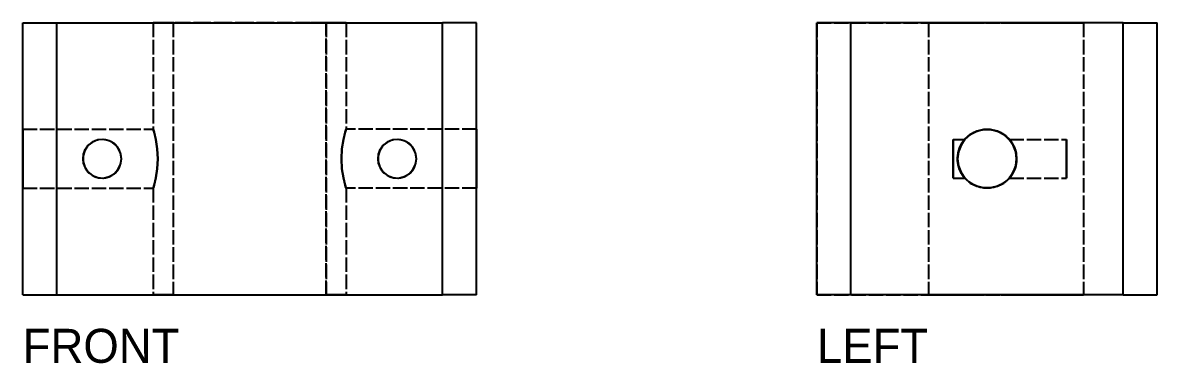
# Model space of a CAD drawing. Header units: millimetres. Extents: x 0 to 100, y -17 to 84.
# Drawn here: x 0 to 100, y 54 to 84 of the extents above; entities that cross this region are included whole.
import ezdxf

# ---------------------------------------------------------------- set-up
doc = ezdxf.new("R2010")
doc.units = ezdxf.units.MM
doc.linetypes.add('DASHED', pattern=[1.524, 1.27, -0.254])
for name, color, linetype in [('HIDDEN', 8, 'DASHED'), ('TEXT', 3, 'Continuous'), ('VISIBLE', 7, 'Continuous')]:
    doc.layers.add(name, color=color, linetype=linetype)

msp = doc.modelspace()

# ---------------------------------------------------------------- linework, layer by layer
at = {"layer": 'HIDDEN'}
for points in [[(0, 60), (0, 84)], [(0, 84), (0.02, 84), (0.08, 84), (0.17, 84), (0.3, 84), (0.46, 84), (0.65, 84), (0.88, 84), (1.13, 84), (1.4, 84), (1.7, 84), (2.01, 84), (2.33, 84), (2.66, 84), (3, 84)], [(3, 84), (13.25, 84)], [(28.5, 84), (28.29, 84), (27.66, 84), (26.65, 84), (25.3, 84), (23.69, 84), (21.89, 84), (20, 84), (18.11, 84), (16.31, 84), (14.7, 84), (13.35, 84), (12.34, 84), (11.71, 84), (11.5, 84)], [(11.5, 84), (11.51, 84), (11.54, 84), (11.58, 84), (11.65, 84), (11.73, 84), (11.83, 84), (11.95, 84), (12.09, 84), (12.24, 84), (12.41, 84), (12.6, 84), (12.8, 84), (13.02, 84), (13.25, 84)], [(11.5, 84), (11.5, 74.6)], [(13.25, 84), (13.25, 60)], [(13.25, 84), (13.25, 60)], [(26.75, 84), (37, 84)], [(26.75, 84), (26.98, 84), (27.2, 84), (27.4, 84), (27.59, 84), (27.76, 84), (27.91, 84), (28.05, 84), (28.17, 84), (28.27, 84), (28.35, 84), (28.42, 84), (28.46, 84), (28.49, 84), (28.5, 84)], [(26.75, 60), (26.75, 84)], [(26.75, 84), (26.75, 60)], [(28.5, 84), (28.5, 74.6)], [(40, 84), (39.98, 84), (39.92, 84), (39.83, 84), (39.7, 84), (39.54, 84), (39.35, 84), (39.12, 84), (38.87, 84), (38.6, 84), (38.3, 84), (37.99, 84), (37.67, 84), (37.34, 84), (37, 84)], [(40, 60), (40, 84)], [(73, 84), (72.66, 84), (72.33, 84), (72.01, 84), (71.7, 84), (71.4, 84), (71.13, 84), (70.88, 84), (70.65, 84), (70.46, 84), (70.3, 84), (70.17, 84), (70.08, 84), (70.02, 84), (70, 84)], [(70, 84), (79.83, 84)], [(79.83, 84), (70, 84)], [(70, 60), (70, 84)], [(70, 60), (70, 84)], [(70, 84), (70, 60)], [(97, 84), (73, 84)], [(79.83, 84), (80.97, 84), (82.2, 84), (83.51, 84), (84.85, 84), (86.2, 84), (87.51, 84), (88.76, 84), (89.92, 84), (90.96, 84), (91.84, 84), (92.55, 84), (93.07, 84), (93.39, 84), (93.5, 84)], [(93.5, 84), (93.39, 84), (93.07, 84), (92.55, 84), (91.84, 84), (90.96, 84), (89.92, 84), (88.76, 84), (87.51, 84), (86.2, 84), (84.85, 84), (83.51, 84), (82.2, 84), (80.97, 84), (79.83, 84)], [(79.83, 84), (79.83, 60)], [(79.83, 84), (79.83, 60)], [(93.5, 84), (93.5, 60)], [(97, 84), (97.34, 84), (97.67, 84), (97.99, 84), (98.3, 84), (98.6, 84), (98.87, 84), (99.12, 84), (99.35, 84), (99.54, 84), (99.7, 84), (99.83, 84), (99.92, 84), (99.98, 84), (100, 84)], [(100, 60), (100, 84)], [(0, 72), (0, 72.29), (0, 72.58), (0, 72.86), (0, 73.13), (0, 73.38), (0, 73.62), (0, 73.84), (0, 74.03), (0, 74.2), (0, 74.34), (0, 74.45), (0, 74.53), (0, 74.58), (0, 74.6)], [(0, 74.6), (0, 74.53), (0, 74.34), (0, 74.03), (0, 73.62), (0, 73.13), (0, 72.58), (0, 72), (0, 71.42), (0, 70.87), (0, 70.38), (0, 69.97), (0, 69.66), (0, 69.47), (0, 69.4)], [(0, 74.6), (11.5, 74.6)], [(11.91, 72), (11.86, 72.88), (11.73, 73.69), (11.58, 74.33), (11.52, 74.53), (11.5, 74.6)], [(11.5, 74.6), (11.52, 74.53), (11.58, 74.33), (11.73, 73.69), (11.86, 72.88), (11.91, 72), (11.86, 71.12), (11.73, 70.31), (11.58, 69.67), (11.52, 69.47), (11.5, 69.4)], [(28.09, 72), (28.14, 72.88), (28.27, 73.69), (28.42, 74.33), (28.48, 74.53), (28.5, 74.6)], [(28.5, 74.6), (28.48, 74.53), (28.42, 74.33), (28.27, 73.69), (28.14, 72.88), (28.09, 72), (28.14, 71.12), (28.27, 70.31), (28.42, 69.67), (28.48, 69.47), (28.5, 69.4)], [(40, 74.6), (28.5, 74.6)], [(40, 69.4), (40, 69.47), (40, 69.66), (40, 69.97), (40, 70.38), (40, 70.87), (40, 71.42), (40, 72), (40, 72.58), (40, 73.13), (40, 73.62), (40, 74.03), (40, 74.34), (40, 74.53), (40, 74.6)], [(40, 74.6), (40, 74.58), (40, 74.53), (40, 74.45), (40, 74.34), (40, 74.2), (40, 74.03), (40, 73.84), (40, 73.62), (40, 73.38), (40, 73.13), (40, 72.86), (40, 72.58), (40, 72.29), (40, 72)], [(82.4, 72), (82.44, 72.45), (82.55, 72.88), (82.75, 73.3), (83.03, 73.69), (83.39, 74.04), (83.85, 74.33), (84.4, 74.53), (85, 74.6), (85.6, 74.53), (86.15, 74.33), (86.61, 74.04), (86.97, 73.69), (87.25, 73.3), (87.45, 72.88), (87.56, 72.45), (87.6, 72), (87.56, 71.55), (87.45, 71.12), (87.25, 70.7), (86.97, 70.31), (86.61, 69.96), (86.15, 69.67), (85.6, 69.47), (85, 69.4), (84.4, 69.47), (83.85, 69.67), (83.39, 69.96), (83.03, 70.31), (82.75, 70.7), (82.55, 71.12), (82.44, 71.55), (82.4, 72)], [(82.4, 72), (82.48, 71.38), (82.7, 70.79), (83.05, 70.28), (83.52, 69.86), (84.08, 69.57), (84.69, 69.42), (85.31, 69.42), (85.92, 69.57), (86.48, 69.86), (86.95, 70.28), (87.3, 70.79), (87.52, 71.38), (87.6, 72), (87.52, 72.62), (87.3, 73.21), (86.95, 73.72), (86.48, 74.14), (85.92, 74.43), (85.31, 74.58), (84.69, 74.58), (84.08, 74.43), (83.52, 74.14), (83.05, 73.72), (82.7, 73.21), (82.48, 72.62), (82.4, 72)], [(8.7, 72), (8.66, 72.39), (8.53, 72.73), (8.36, 73.03), (8.14, 73.26), (7.88, 73.45), (7.61, 73.59), (7.31, 73.67), (7, 73.7), (6.69, 73.67), (6.39, 73.59), (6.12, 73.45), (5.86, 73.26), (5.64, 73.03), (5.47, 72.73), (5.34, 72.39), (5.3, 72)], [(8.7, 72), (8.66, 72.39), (8.53, 72.73), (8.35, 73.03), (8.13, 73.27), (7.88, 73.45), (7.6, 73.59), (7.31, 73.67), (7, 73.7), (6.68, 73.67), (6.39, 73.59), (6.11, 73.45), (5.86, 73.26), (5.64, 73.02), (5.46, 72.72), (5.34, 72.38), (5.3, 71.99), (5.35, 71.61), (5.47, 71.26), (5.65, 70.97), (5.87, 70.73), (6.12, 70.55), (6.4, 70.41), (6.69, 70.33), (7, 70.3), (7.31, 70.33), (7.61, 70.41), (7.89, 70.55), (8.14, 70.74), (8.36, 70.98), (8.53, 71.27), (8.66, 71.62), (8.7, 72)], [(8.7, 72), (8.62, 72.5), (8.4, 72.96), (8.06, 73.33), (7.62, 73.58), (7.13, 73.7), (6.62, 73.66), (6.15, 73.47), (5.75, 73.16), (5.47, 72.74), (5.32, 72.25), (5.32, 71.75), (5.47, 71.26), (5.75, 70.84), (6.15, 70.53), (6.62, 70.34), (7.13, 70.3), (7.62, 70.42), (8.06, 70.67), (8.4, 71.04), (8.62, 71.5), (8.7, 72)], [(8.7, 72), (8.62, 72.5), (8.4, 72.96), (8.06, 73.33), (7.62, 73.58), (7.13, 73.7), (6.62, 73.66), (6.15, 73.47), (5.75, 73.16), (5.47, 72.74), (5.32, 72.25), (5.32, 71.75), (5.47, 71.26), (5.75, 70.84), (6.15, 70.53), (6.62, 70.34), (7.13, 70.3), (7.62, 70.42), (8.06, 70.67), (8.4, 71.04), (8.62, 71.5), (8.7, 72)], [(34.7, 72), (34.66, 72.39), (34.53, 72.73), (34.36, 73.03), (34.14, 73.26), (33.88, 73.45), (33.61, 73.59), (33.31, 73.67), (33, 73.7), (32.69, 73.67), (32.39, 73.59), (32.12, 73.45), (31.86, 73.26), (31.64, 73.03), (31.47, 72.73), (31.34, 72.39), (31.3, 72)], [(34.7, 72), (34.66, 72.39), (34.53, 72.73), (34.35, 73.03), (34.13, 73.27), (33.88, 73.45), (33.6, 73.59), (33.31, 73.67), (33, 73.7), (32.68, 73.67), (32.39, 73.59), (32.11, 73.45), (31.86, 73.26), (31.64, 73.02), (31.46, 72.72), (31.34, 72.38), (31.3, 71.99), (31.35, 71.61), (31.47, 71.26), (31.65, 70.97), (31.87, 70.73), (32.12, 70.55), (32.4, 70.41), (32.69, 70.33), (33, 70.3), (33.31, 70.33), (33.61, 70.41), (33.89, 70.55), (34.14, 70.74), (34.36, 70.98), (34.53, 71.27), (34.66, 71.62), (34.7, 72)], [(34.7, 72), (34.62, 72.5), (34.4, 72.96), (34.06, 73.33), (33.62, 73.58), (33.13, 73.7), (32.62, 73.66), (32.15, 73.47), (31.75, 73.16), (31.47, 72.74), (31.32, 72.25), (31.32, 71.75), (31.47, 71.26), (31.75, 70.84), (32.15, 70.53), (32.62, 70.34), (33.13, 70.3), (33.62, 70.42), (34.06, 70.67), (34.4, 71.04), (34.62, 71.5), (34.7, 72)], [(34.7, 72), (34.62, 72.5), (34.4, 72.96), (34.06, 73.33), (33.62, 73.58), (33.13, 73.7), (32.62, 73.66), (32.15, 73.47), (31.75, 73.16), (31.47, 72.74), (31.32, 72.25), (31.32, 71.75), (31.47, 71.26), (31.75, 70.84), (32.15, 70.53), (32.62, 70.34), (33.13, 70.3), (33.62, 70.42), (34.06, 70.67), (34.4, 71.04), (34.62, 71.5), (34.7, 72)], [(82, 72), (82, 72.19), (82, 72.38), (82, 72.56), (82, 72.74), (82, 72.9), (82, 73.06), (82, 73.2), (82, 73.33), (82, 73.44), (82, 73.53), (82, 73.6), (82, 73.66), (82, 73.69), (82, 73.7)], [(82, 73.7), (82, 73.66), (82, 73.53), (82, 73.33), (82, 73.06), (82, 72.74), (82, 72.38), (82, 72), (82, 71.62), (82, 71.26), (82, 70.94), (82, 70.67), (82, 70.47), (82, 70.34), (82, 70.3)], [(82, 72), (82, 72.19), (82, 72.38), (82, 72.56), (82, 72.74), (82, 72.9), (82, 73.06), (82, 73.2), (82, 73.33), (82, 73.44), (82, 73.53), (82, 73.6), (82, 73.66), (82, 73.69), (82, 73.7)], [(82, 73.7), (82, 73.66), (82, 73.53), (82, 73.33), (82, 73.06), (82, 72.74), (82, 72.38), (82, 72), (82, 71.62), (82, 71.26), (82, 70.94), (82, 70.67), (82, 70.47), (82, 70.34), (82, 70.3)], [(82, 73.7), (83.03, 73.7)], [(82, 73.7), (83.03, 73.7)], [(82.48, 72.62), (82.61, 73.03), (82.82, 73.42)], [(82.56, 72.89), (82.6, 73.01)], [(82.72, 73.25), (82.64, 73.08)], [(82.65, 73.12), (82.66, 73.13)], [(82.65, 73.11), (82.65, 73.12)], [(82.65, 73.12), (82.65, 73.12)], [(82.65, 73.12), (82.65, 73.12)], [(82.65, 73.11), (82.65, 73.11)], [(82.66, 73.13), (82.67, 73.15)], [(82.67, 73.16), (82.68, 73.18)], [(82.67, 73.15), (82.67, 73.16)], [(82.67, 73.16), (82.67, 73.16)], [(82.68, 73.18), (82.69, 73.19)], [(82.68, 73.18), (82.68, 73.18)], [(82.69, 73.2), (82.73, 73.27)], [(82.73, 73.26), (82.72, 73.25)], [(82.72, 73.25), (82.72, 73.25)], [(83.03, 73.7), (83.01, 73.68), (82.96, 73.61), (82.79, 73.37)], [(82.79, 73.37), (82.8, 73.38)], [(82.79, 73.37), (82.79, 73.37)], [(82.79, 73.37), (82.79, 73.37)], [(82.79, 73.37), (82.79, 73.37)], [(82.8, 73.38), (82.89, 73.52)], [(82.8, 73.39), (82.82, 73.41)], [(82.8, 73.38), (82.8, 73.38)], [(82.83, 73.43), (82.83, 73.44)], [(82.83, 73.44), (82.83, 73.44)], [(82.83, 73.44), (82.83, 73.44)], [(82.83, 73.44), (82.84, 73.44)], [(82.83, 73.43), (82.83, 73.43)], [(82.83, 73.43), (82.83, 73.43)], [(82.84, 73.44), (82.87, 73.49)], [(82.87, 73.49), (82.88, 73.51)], [(82.87, 73.49), (82.87, 73.49)], [(82.87, 73.49), (82.87, 73.49)], [(82.87, 73.49), (82.87, 73.49)], [(82.89, 73.52), (82.92, 73.56)], [(82.91, 73.54), (83, 73.66), (83.03, 73.7)], [(82.95, 73.6), (83.01, 73.67), (83.03, 73.7)], [(83, 73.66), (83.02, 73.69)], [(83.03, 73.7), (83.03, 73.7)], [(87.18, 73.42), (87.03, 73.63), (86.98, 73.68), (86.97, 73.7)], [(87.2, 73.38), (87.03, 73.62), (86.98, 73.68), (86.97, 73.7)], [(86.97, 73.7), (86.99, 73.67), (87.06, 73.59), (87.27, 73.26), (87.5, 72.73), (87.57, 72.38), (87.6, 71.99), (87.57, 71.61), (87.49, 71.26), (87.27, 70.73), (87.06, 70.41), (86.99, 70.33), (86.97, 70.3)], [(86.97, 73.7), (92, 73.7)], [(86.97, 73.7), (92, 73.7)], [(87.18, 73.41), (87.18, 73.42)], [(87.19, 73.4), (87.18, 73.41)], [(87.18, 73.41), (87.18, 73.41)], [(87.2, 73.39), (87.2, 73.39)], [(87.21, 73.38), (87.2, 73.38)], [(87.21, 73.36), (87.21, 73.38)], [(87.31, 73.19), (87.26, 73.28)], [(87.3, 73.21), (87.29, 73.23)], [(87.35, 73.1), (87.32, 73.17)], [(87.35, 73.1), (87.32, 73.17)], [(87.38, 73.04), (87.38, 73.04)], [(92, 72), (92, 72.19), (92, 72.38), (92, 72.56), (92, 72.74), (92, 72.9), (92, 73.06), (92, 73.2), (92, 73.33), (92, 73.44), (92, 73.53), (92, 73.6), (92, 73.66), (92, 73.69), (92, 73.7)], [(92, 73.7), (92, 73.66), (92, 73.53), (92, 73.33), (92, 73.06), (92, 72.74), (92, 72.38), (92, 72), (92, 71.62), (92, 71.26), (92, 70.94), (92, 70.67), (92, 70.47), (92, 70.34), (92, 70.3)], [(92, 72), (92, 72.19), (92, 72.38), (92, 72.56), (92, 72.74), (92, 72.9), (92, 73.06), (92, 73.2), (92, 73.33), (92, 73.44), (92, 73.53), (92, 73.6), (92, 73.66), (92, 73.69), (92, 73.7)], [(92, 73.7), (92, 73.66), (92, 73.53), (92, 73.33), (92, 73.06), (92, 72.74), (92, 72.38), (92, 72), (92, 71.62), (92, 71.26), (92, 70.94), (92, 70.67), (92, 70.47), (92, 70.34), (92, 70.3)], [(0, 69.4), (0, 69.42), (0, 69.47), (0, 69.55), (0, 69.66), (0, 69.8), (0, 69.97), (0, 70.16), (0, 70.38), (0, 70.62), (0, 70.87), (0, 71.14), (0, 71.42), (0, 71.71), (0, 72)], [(5.3, 72), (5.34, 71.61), (5.47, 71.27), (5.64, 70.97), (5.86, 70.73), (6.12, 70.55), (6.39, 70.41), (6.69, 70.33), (7, 70.3), (7.31, 70.33), (7.61, 70.41), (7.88, 70.55), (8.14, 70.73), (8.36, 70.97), (8.53, 71.27), (8.66, 71.61), (8.7, 72)], [(11.5, 69.4), (11.52, 69.47), (11.58, 69.67), (11.73, 70.31), (11.86, 71.12), (11.91, 72)], [(28.5, 69.4), (28.48, 69.47), (28.42, 69.67), (28.27, 70.31), (28.14, 71.12), (28.09, 72)], [(31.3, 72), (31.34, 71.61), (31.47, 71.27), (31.64, 70.97), (31.86, 70.73), (32.12, 70.55), (32.39, 70.41), (32.69, 70.33), (33, 70.3), (33.31, 70.33), (33.61, 70.41), (33.88, 70.55), (34.14, 70.73), (34.36, 70.97), (34.53, 71.27), (34.66, 71.61), (34.7, 72)], [(40, 72), (40, 71.71), (40, 71.42), (40, 71.14), (40, 70.87), (40, 70.62), (40, 70.38), (40, 70.16), (40, 69.97), (40, 69.8), (40, 69.66), (40, 69.55), (40, 69.47), (40, 69.42), (40, 69.4)], [(82, 70.3), (82, 70.31), (82, 70.34), (82, 70.4), (82, 70.47), (82, 70.56), (82, 70.67), (82, 70.8), (82, 70.94), (82, 71.1), (82, 71.26), (82, 71.44), (82, 71.62), (82, 71.81), (82, 72)], [(82, 70.3), (82, 70.31), (82, 70.34), (82, 70.4), (82, 70.47), (82, 70.56), (82, 70.67), (82, 70.8), (82, 70.94), (82, 71.1), (82, 71.26), (82, 71.44), (82, 71.62), (82, 71.81), (82, 72)], [(82.4, 72), (82.45, 72.53)], [(82.4, 72), (82.45, 72.53)], [(82.43, 72.36), (82.4, 72.09)], [(82.4, 72), (82.4, 72.09)], [(82.4, 72.09), (82.4, 72.09)], [(82.4, 72.09), (82.4, 72.08)], [(82.4, 72.08), (82.4, 72)], [(83.03, 70.3), (83.01, 70.33), (82.94, 70.41), (82.73, 70.73), (82.51, 71.27), (82.43, 71.61), (82.4, 72)], [(82.48, 72.63), (82.43, 72.36)], [(82.44, 72.47), (82.48, 72.62)], [(82.45, 72.53), (82.46, 72.55)], [(82.46, 72.57), (82.47, 72.6)], [(82.46, 72.56), (82.46, 72.57)], [(82.46, 72.57), (82.46, 72.57)], [(82.46, 72.55), (82.46, 72.56)], [(82.46, 72.56), (82.46, 72.56)], [(82.46, 72.56), (82.46, 72.56)], [(82.46, 72.56), (82.46, 72.56)], [(82.46, 72.56), (82.46, 72.56)], [(82.47, 72.61), (82.48, 72.62)], [(82.47, 72.6), (82.47, 72.61)], [(82.47, 72.6), (82.47, 72.6)], [(82.48, 72.62), (82.51, 72.73)], [(82.49, 72.67), (82.48, 72.66)], [(82.48, 72.66), (82.48, 72.65)], [(82.48, 72.65), (82.48, 72.65)], [(82.48, 72.65), (82.48, 72.65)], [(82.48, 72.65), (82.48, 72.65)], [(82.48, 72.65), (82.48, 72.65)], [(82.48, 72.65), (82.48, 72.65)], [(82.48, 72.65), (82.48, 72.65)], [(82.48, 72.65), (82.48, 72.64)], [(82.48, 72.64), (82.48, 72.64)], [(82.48, 72.64), (82.48, 72.64)], [(82.48, 72.64), (82.48, 72.63)], [(82.48, 72.63), (82.48, 72.63)], [(82.5, 72.71), (82.49, 72.67)], [(82.51, 72.73), (82.5, 72.72)], [(82.5, 72.72), (82.5, 72.71)], [(82.5, 72.71), (82.5, 72.71)], [(82.5, 72.71), (82.5, 72.71)], [(82.5, 72.71), (82.5, 72.71)], [(82.59, 72.98), (82.52, 72.78)], [(82.53, 72.82), (82.54, 72.83)], [(82.54, 72.85), (82.55, 72.86)], [(82.54, 72.84), (82.54, 72.85)], [(82.54, 72.85), (82.54, 72.85)], [(82.54, 72.83), (82.54, 72.84)], [(82.54, 72.83), (82.54, 72.83)], [(82.54, 72.83), (82.54, 72.83)], [(82.54, 72.83), (82.54, 72.83)], [(82.54, 72.83), (82.54, 72.83)], [(82.54, 72.83), (82.54, 72.83)], [(82.54, 72.83), (82.54, 72.83)], [(82.55, 72.88), (82.56, 72.89)], [(82.55, 72.87), (82.55, 72.88)], [(82.55, 72.86), (82.55, 72.87)], [(87.45, 72.86), (87.4, 72.99)], [(87.42, 72.96), (87.41, 72.96)], [(87.46, 72.85), (87.45, 72.86)], [(87.45, 72.86), (87.45, 72.86)], [(87.45, 72.86), (87.45, 72.86)], [(87.46, 72.83), (87.46, 72.85)], [(87.46, 72.85), (87.46, 72.85)], [(87.47, 72.82), (87.46, 72.83)], [(87.47, 72.82), (87.47, 72.82)], [(87.47, 72.82), (87.47, 72.82)], [(87.54, 72.55), (87.49, 72.75)], [(87.5, 72.7), (87.5, 72.71)], [(87.54, 72.57), (87.5, 72.7)], [(87.52, 71.38), (87.6, 72)], [(87.54, 72.54), (87.54, 72.55)], [(87.55, 72.53), (87.54, 72.54)], [(87.55, 72.52), (87.55, 72.53)], [(87.55, 72.53), (87.55, 72.53)], [(87.55, 72.49), (87.55, 72.52)], [(87.55, 72.48), (87.55, 72.49)], [(87.55, 72.49), (87.55, 72.49)], [(87.55, 72.49), (87.55, 72.49)], [(87.56, 72.47), (87.55, 72.48)], [(87.56, 72.43), (87.56, 72.47)], [(87.59, 72.23), (87.57, 72.41)], [(87.59, 72.24), (87.58, 72.31)], [(87.59, 72.21), (87.59, 72.23)], [(87.59, 72.23), (87.59, 72.23)], [(87.59, 72.23), (87.59, 72.23)], [(87.59, 72.2), (87.59, 72.21)], [(87.59, 72.19), (87.59, 72.2)], [(87.59, 72.2), (87.59, 72.2)], [(87.59, 72.18), (87.59, 72.19)], [(87.59, 72.17), (87.59, 72.18)], [(87.59, 72.18), (87.59, 72.18)], [(87.6, 72.16), (87.59, 72.17)], [(87.6, 72.16), (87.6, 72.16)], [(87.6, 72.13), (87.6, 72.14)], [(87.6, 72.12), (87.6, 72.13)], [(87.6, 72.11), (87.6, 72.12)], [(87.6, 72.12), (87.6, 72.12)], [(87.6, 72.12), (87.6, 72.12)], [(87.6, 72.1), (87.6, 72.11)], [(87.6, 72.09), (87.6, 72.1)], [(87.6, 72.1), (87.6, 72.1)], [(87.6, 72.1), (87.6, 72.1)], [(87.6, 72), (87.6, 72.09)], [(87.6, 72.09), (87.6, 72.09)], [(87.6, 72), (87.6, 72)], [(87.6, 71.88), (87.6, 72)], [(92, 70.3), (92, 70.31), (92, 70.34), (92, 70.4), (92, 70.47), (92, 70.56), (92, 70.67), (92, 70.8), (92, 70.94), (92, 71.1), (92, 71.26), (92, 71.44), (92, 71.62), (92, 71.81), (92, 72)], [(92, 70.3), (92, 70.31), (92, 70.34), (92, 70.4), (92, 70.47), (92, 70.56), (92, 70.67), (92, 70.8), (92, 70.94), (92, 71.1), (92, 71.26), (92, 71.44), (92, 71.62), (92, 71.81), (92, 72)], [(82.4, 71.9), (82.4, 72)], [(82.4, 72), (82.4, 71.91)], [(82.4, 71.91), (82.4, 71.91)], [(82.4, 71.91), (82.4, 71.91)], [(82.4, 71.91), (82.4, 71.9)], [(82.4, 71.89), (82.4, 71.9)], [(82.4, 71.9), (82.4, 71.9)], [(82.4, 71.9), (82.4, 71.9)], [(82.4, 71.9), (82.4, 71.89)], [(82.4, 71.88), (82.4, 71.89)], [(82.4, 71.89), (82.4, 71.89)], [(82.4, 71.89), (82.4, 71.89)], [(82.4, 71.89), (82.4, 71.88)], [(82.4, 71.87), (82.4, 71.88)], [(82.4, 71.88), (82.4, 71.88)], [(82.4, 71.88), (82.4, 71.88)], [(82.4, 71.88), (82.4, 71.88)], [(82.4, 71.88), (82.4, 71.88)], [(82.4, 71.88), (82.4, 71.87)], [(82.4, 71.86), (82.4, 71.87)], [(82.4, 71.87), (82.4, 71.87)], [(82.4, 71.87), (82.4, 71.86)], [(82.4, 71.85), (82.4, 71.86)], [(82.4, 71.86), (82.4, 71.86)], [(82.4, 71.86), (82.41, 71.83)], [(82.4, 71.85), (82.4, 71.85)], [(82.4, 71.85), (82.4, 71.85)], [(82.4, 71.85), (82.4, 71.85)], [(82.4, 71.84), (82.4, 71.84)], [(82.41, 71.83), (82.41, 71.82)], [(82.41, 71.82), (82.41, 71.82)], [(82.41, 71.82), (82.41, 71.81)], [(82.41, 71.81), (82.41, 71.79)], [(82.41, 71.79), (82.41, 71.79)], [(82.41, 71.79), (82.41, 71.78)], [(82.41, 71.78), (82.41, 71.78)], [(82.41, 71.78), (82.41, 71.77)], [(82.41, 71.77), (82.41, 71.77)], [(82.41, 71.77), (82.41, 71.76)], [(82.41, 71.76), (82.43, 71.59)], [(82.44, 71.53), (82.43, 71.63)], [(82.44, 71.57), (82.45, 71.52)], [(82.44, 71.52), (82.44, 71.53)], [(82.45, 71.52), (82.44, 71.52)], [(82.45, 71.51), (82.45, 71.52)], [(82.45, 71.52), (82.45, 71.52)], [(82.45, 71.52), (82.45, 71.51)], [(82.45, 71.5), (82.45, 71.51)], [(82.45, 71.51), (82.45, 71.51)], [(82.45, 71.51), (82.45, 71.51)], [(82.45, 71.51), (82.45, 71.51)], [(82.45, 71.51), (82.45, 71.51)], [(82.45, 71.51), (82.45, 71.49)], [(82.45, 71.49), (82.45, 71.5)], [(82.45, 71.47), (82.45, 71.49)], [(82.45, 71.49), (82.45, 71.49)], [(82.45, 71.49), (82.45, 71.49)], [(82.45, 71.49), (82.45, 71.49)], [(82.45, 71.49), (82.45, 71.49)], [(82.45, 71.49), (82.45, 71.49)], [(82.45, 71.49), (82.45, 71.48)], [(82.45, 71.48), (82.45, 71.48)], [(82.45, 71.48), (82.45, 71.48)], [(82.45, 71.48), (82.45, 71.48)], [(82.45, 71.48), (82.45, 71.47)], [(82.46, 71.46), (82.45, 71.47)], [(82.45, 71.47), (82.45, 71.47)], [(82.45, 71.47), (82.46, 71.46)], [(82.46, 71.45), (82.46, 71.46)], [(82.46, 71.46), (82.46, 71.45)], [(82.46, 71.44), (82.46, 71.45)], [(82.46, 71.45), (82.46, 71.45)], [(82.46, 71.45), (82.46, 71.45)], [(82.46, 71.45), (82.46, 71.45)], [(82.46, 71.45), (82.46, 71.45)], [(82.46, 71.45), (82.46, 71.44)], [(82.46, 71.44), (82.46, 71.44)], [(82.46, 71.44), (82.46, 71.44)], [(82.46, 71.44), (82.46, 71.44)], [(82.46, 71.44), (82.46, 71.44)], [(82.46, 71.44), (82.46, 71.43)], [(82.46, 71.43), (82.46, 71.43)], [(82.46, 71.43), (82.47, 71.42)], [(82.47, 71.42), (82.47, 71.42)], [(82.47, 71.42), (82.47, 71.42)], [(82.47, 71.41), (82.47, 71.41)], [(82.47, 71.41), (82.47, 71.41)], [(82.47, 71.41), (82.47, 71.41)], [(82.47, 71.41), (82.47, 71.41)], [(82.47, 71.41), (82.47, 71.41)], [(82.47, 71.41), (82.5, 71.27)], [(82.5, 71.3), (82.49, 71.33)], [(82.5, 71.29), (82.49, 71.32)], [(82.52, 71.23), (82.5, 71.3)], [(82.52, 71.22), (82.52, 71.23)], [(82.52, 71.21), (82.52, 71.22)], [(82.53, 71.2), (82.52, 71.21)], [(82.52, 71.21), (82.52, 71.21)], [(82.53, 71.18), (82.53, 71.2)], [(82.53, 71.2), (82.53, 71.2)], [(82.53, 71.18), (82.53, 71.18)], [(82.53, 71.18), (82.53, 71.18)], [(82.53, 71.18), (82.53, 71.18)], [(82.53, 71.18), (82.54, 71.16)], [(82.54, 71.16), (82.54, 71.16)], [(82.54, 71.16), (82.54, 71.16)], [(82.54, 71.16), (82.54, 71.16)], [(82.54, 71.16), (82.54, 71.15)], [(82.54, 71.15), (82.54, 71.15)], [(82.54, 71.15), (82.54, 71.15)], [(82.54, 71.15), (82.55, 71.14)], [(82.55, 71.14), (82.55, 71.14)], [(82.55, 71.14), (82.55, 71.12)], [(82.55, 71.12), (82.6, 71.01)], [(82.58, 71.05), (82.57, 71.08)], [(82.62, 70.96), (82.59, 71.03)], [(87.41, 71.03), (87.31, 70.8)], [(87.4, 71.01), (87.45, 71.12)], [(87.42, 71.05), (87.43, 71.08)], [(87.43, 71.08), (87.43, 71.09)], [(87.43, 71.09), (87.44, 71.09)], [(87.44, 71.11), (87.45, 71.12)], [(87.44, 71.1), (87.44, 71.11)], [(87.44, 71.11), (87.44, 71.11)], [(87.44, 71.11), (87.44, 71.11)], [(87.44, 71.11), (87.44, 71.11)], [(87.44, 71.09), (87.44, 71.1)], [(87.44, 71.1), (87.44, 71.1)], [(87.44, 71.1), (87.44, 71.1)], [(87.44, 71.09), (87.44, 71.09)], [(87.45, 71.12), (87.47, 71.19)], [(87.45, 71.13), (87.45, 71.14)], [(87.45, 71.14), (87.45, 71.14)], [(87.48, 71.22), (87.46, 71.15)], [(87.52, 71.36), (87.48, 71.22)], [(87.5, 71.29), (87.52, 71.38)], [(87.5, 71.29), (87.51, 71.33)], [(87.5, 71.28), (87.5, 71.29)], [(87.59, 71.72), (87.53, 71.39)], [(87.54, 71.44), (87.58, 71.71)], [(87.6, 71.91), (87.6, 71.91)], [(82, 70.3), (83.03, 70.3)], [(82, 70.3), (83.03, 70.3)], [(82.72, 70.74), (82.62, 70.96)], [(82.63, 70.94), (82.62, 70.95)], [(82.62, 70.95), (82.62, 70.95)], [(82.62, 70.95), (82.62, 70.95)], [(82.63, 70.93), (82.63, 70.94)], [(82.63, 70.92), (82.63, 70.93)], [(82.64, 70.91), (82.63, 70.92)], [(82.65, 70.9), (82.64, 70.91)], [(82.65, 70.89), (82.65, 70.9)], [(82.65, 70.89), (82.65, 70.89)], [(82.65, 70.89), (82.65, 70.89)], [(82.65, 70.89), (82.65, 70.89)], [(82.65, 70.89), (82.65, 70.89)], [(82.65, 70.89), (82.65, 70.88)], [(82.66, 70.87), (82.65, 70.88)], [(82.65, 70.88), (82.65, 70.88)], [(82.65, 70.88), (82.65, 70.88)], [(82.65, 70.88), (82.69, 70.81)], [(82.66, 70.86), (82.66, 70.87)], [(82.67, 70.85), (82.66, 70.86)], [(82.68, 70.83), (82.67, 70.85)], [(82.67, 70.85), (82.67, 70.85)], [(82.68, 70.82), (82.68, 70.83)], [(82.68, 70.83), (82.68, 70.83)], [(82.68, 70.83), (82.68, 70.83)], [(82.77, 70.67), (82.68, 70.82)], [(82.69, 70.81), (82.69, 70.81)], [(82.69, 70.81), (82.69, 70.81)], [(82.69, 70.81), (82.69, 70.81)], [(82.69, 70.81), (82.69, 70.81)], [(82.69, 70.81), (82.69, 70.8)], [(82.69, 70.8), (82.69, 70.8)], [(82.69, 70.8), (82.73, 70.73)], [(82.86, 70.52), (82.76, 70.68)], [(82.77, 70.66), (82.77, 70.67)], [(82.77, 70.66), (82.77, 70.66)], [(82.79, 70.64), (82.78, 70.65)], [(82.79, 70.63), (82.79, 70.64)], [(82.8, 70.61), (82.79, 70.63)], [(82.79, 70.63), (82.79, 70.63)], [(82.79, 70.63), (82.79, 70.63)], [(82.79, 70.63), (82.79, 70.62)], [(82.79, 70.62), (82.8, 70.62)], [(82.8, 70.62), (82.8, 70.61)], [(82.8, 70.61), (82.8, 70.61)], [(82.8, 70.61), (82.8, 70.61)], [(82.8, 70.61), (82.8, 70.61)], [(82.8, 70.61), (82.88, 70.5)], [(82.86, 70.52), (82.86, 70.52)], [(82.86, 70.52), (82.86, 70.52)], [(82.86, 70.52), (82.86, 70.52)], [(82.9, 70.47), (82.87, 70.51)], [(82.91, 70.45), (82.9, 70.47)], [(82.91, 70.45), (82.91, 70.45)], [(82.91, 70.45), (83, 70.34)], [(83.02, 70.32), (83, 70.34)], [(83.01, 70.32), (83.01, 70.32)], [(83.01, 70.32), (83.03, 70.3)], [(83.03, 70.3), (83.02, 70.31)], [(86.97, 70.31), (86.97, 70.3)], [(86.97, 70.3), (92, 70.3)], [(86.97, 70.3), (92, 70.3)], [(87, 70.34), (86.98, 70.31)], [(87.11, 70.48), (87.08, 70.44)], [(87.12, 70.49), (87.11, 70.49)], [(87.11, 70.48), (87.11, 70.48)], [(87.13, 70.51), (87.12, 70.49)], [(87.12, 70.49), (87.12, 70.49)], [(87.13, 70.51), (87.18, 70.59)], [(87.13, 70.51), (87.13, 70.51)], [(87.13, 70.51), (87.13, 70.51)], [(87.13, 70.51), (87.13, 70.51)], [(87.29, 70.77), (87.19, 70.6)], [(87.25, 70.69), (87.35, 70.89)], [(87.3, 70.78), (87.29, 70.78)], [(87.29, 70.78), (87.29, 70.78)], [(87.31, 70.8), (87.3, 70.79)], [(87.3, 70.79), (87.3, 70.78)], [(87.31, 70.8), (87.31, 70.8)], [(0, 69.4), (11.5, 69.4)], [(11.5, 69.4), (11.5, 60)], [(28.5, 69.4), (28.5, 60)], [(40, 69.4), (28.5, 69.4)], [(0, 60), (0.02, 60), (0.08, 60), (0.17, 60), (0.3, 60), (0.46, 60), (0.65, 60), (0.88, 60), (1.13, 60), (1.4, 60), (1.7, 60), (2.01, 60), (2.33, 60), (2.66, 60), (3, 60)], [(3, 60), (13.25, 60)], [(13.25, 60), (13.02, 60), (12.8, 60), (12.6, 60), (12.41, 60), (12.24, 60), (12.09, 60), (11.95, 60), (11.83, 60), (11.73, 60), (11.65, 60), (11.58, 60), (11.54, 60), (11.51, 60), (11.5, 60)], [(11.5, 60), (11.71, 60), (12.34, 60), (13.35, 60), (14.7, 60), (16.31, 60), (18.11, 60), (20, 60), (21.89, 60), (23.69, 60), (25.3, 60), (26.65, 60), (27.66, 60), (28.29, 60), (28.5, 60)], [(26.75, 60), (37, 60)], [(28.5, 60), (28.49, 60), (28.46, 60), (28.42, 60), (28.35, 60), (28.27, 60), (28.17, 60), (28.05, 60), (27.91, 60), (27.76, 60), (27.59, 60), (27.4, 60), (27.2, 60), (26.98, 60), (26.75, 60)], [(40, 60), (39.98, 60), (39.92, 60), (39.83, 60), (39.7, 60), (39.54, 60), (39.35, 60), (39.12, 60), (38.87, 60), (38.6, 60), (38.3, 60), (37.99, 60), (37.67, 60), (37.34, 60), (37, 60)], [(73, 60), (72.66, 60), (72.33, 60), (72.01, 60), (71.7, 60), (71.4, 60), (71.13, 60), (70.88, 60), (70.65, 60), (70.46, 60), (70.3, 60), (70.17, 60), (70.08, 60), (70.02, 60), (70, 60)], [(70, 60), (79.83, 60)], [(79.83, 60), (70, 60)], [(97, 60), (73, 60)], [(79.83, 60), (80.97, 60), (82.2, 60), (83.51, 60), (84.85, 60), (86.2, 60), (87.51, 60), (88.76, 60), (89.92, 60), (90.96, 60), (91.84, 60), (92.55, 60), (93.07, 60), (93.39, 60), (93.5, 60)], [(93.5, 60), (93.39, 60), (93.07, 60), (92.55, 60), (91.84, 60), (90.96, 60), (89.92, 60), (88.76, 60), (87.51, 60), (86.2, 60), (84.85, 60), (83.51, 60), (82.2, 60), (80.97, 60), (79.83, 60)], [(97, 60), (97.34, 60), (97.67, 60), (97.99, 60), (98.3, 60), (98.6, 60), (98.87, 60), (99.12, 60), (99.35, 60), (99.54, 60), (99.7, 60), (99.83, 60), (99.92, 60), (99.98, 60), (100, 60)]]:
    msp.add_lwpolyline(points, dxfattribs=at)
at = {"layer": 'VISIBLE'}
for points in [[(0, 60), (0, 84)], [(0, 84), (0.02, 84), (0.08, 84), (0.17, 84), (0.3, 84), (0.46, 84), (0.65, 84), (0.88, 84), (1.13, 84), (1.4, 84), (1.7, 84), (2.01, 84), (2.33, 84), (2.66, 84), (3, 84)], [(3, 84), (37, 84)], [(3, 60), (3, 84)], [(40, 84), (39.98, 84), (39.92, 84), (39.83, 84), (39.7, 84), (39.54, 84), (39.35, 84), (39.12, 84), (38.87, 84), (38.6, 84), (38.3, 84), (37.99, 84), (37.67, 84), (37.34, 84), (37, 84)], [(37, 60), (37, 84)], [(40, 60), (40, 84)], [(73, 84), (72.66, 84), (72.33, 84), (72.01, 84), (71.7, 84), (71.4, 84), (71.13, 84), (70.88, 84), (70.65, 84), (70.46, 84), (70.3, 84), (70.17, 84), (70.08, 84), (70.02, 84), (70, 84)], [(70, 60), (70, 84)], [(97, 84), (73, 84)], [(73, 60), (73, 84)], [(97, 84), (97.34, 84), (97.67, 84), (97.99, 84), (98.3, 84), (98.6, 84), (98.87, 84), (99.12, 84), (99.35, 84), (99.54, 84), (99.7, 84), (99.83, 84), (99.92, 84), (99.98, 84), (100, 84)], [(97, 60), (97, 84)], [(100, 60), (100, 84)], [(82.4, 72), (82.48, 72.62), (82.7, 73.21), (83.05, 73.72), (83.52, 74.14), (84.08, 74.43), (84.69, 74.58), (85.31, 74.58), (85.92, 74.43), (86.48, 74.14), (86.95, 73.72), (87.3, 73.21), (87.52, 72.62), (87.6, 72), (87.52, 71.38), (87.3, 70.79), (86.95, 70.28), (86.48, 69.86), (85.92, 69.57), (85.31, 69.42), (84.69, 69.42), (84.08, 69.57), (83.52, 69.86), (83.05, 70.28), (82.7, 70.79), (82.48, 71.38), (82.4, 72)], [(83.03, 73.7), (83.48, 74.11), (83.76, 74.29), (84.07, 74.43), (84.41, 74.53), (84.77, 74.59), (85.14, 74.6), (85.5, 74.55), (85.84, 74.46), (86.16, 74.33), (86.45, 74.16), (86.7, 73.97), (87.1, 73.53), (87.38, 73.04)], [(83.03, 73.7), (83.01, 73.67), (82.94, 73.59), (82.73, 73.26), (82.51, 72.73), (82.43, 72.39), (82.4, 72)], [(82.45, 72.53), (82.61, 73.03), (82.8, 73.39)], [(82.64, 73.08), (82.59, 72.98)], [(82.6, 73.01), (82.65, 73.11)], [(82.65, 73.12), (82.65, 73.12)], [(82.65, 73.12), (82.65, 73.12)], [(82.65, 73.12), (82.65, 73.12)], [(82.65, 73.11), (82.65, 73.11)], [(82.66, 73.13), (82.66, 73.13)], [(82.67, 73.16), (82.67, 73.16)], [(82.67, 73.16), (82.67, 73.16)], [(82.67, 73.15), (82.67, 73.15)], [(82.68, 73.18), (82.68, 73.18)], [(82.68, 73.18), (82.68, 73.18)], [(82.69, 73.19), (82.69, 73.2)], [(82.72, 73.25), (82.72, 73.25)], [(82.72, 73.25), (82.72, 73.25)], [(82.73, 73.27), (82.79, 73.37)], [(82.79, 73.37), (82.73, 73.26)], [(82.79, 73.37), (82.79, 73.37)], [(82.79, 73.37), (82.79, 73.37)], [(82.79, 73.37), (82.79, 73.37)], [(82.8, 73.38), (82.8, 73.38)], [(82.8, 73.38), (82.8, 73.38)], [(82.82, 73.42), (82.87, 73.49)], [(82.82, 73.41), (82.83, 73.43)], [(82.83, 73.44), (82.83, 73.44)], [(82.83, 73.44), (82.83, 73.44)], [(82.83, 73.44), (82.83, 73.44)], [(82.83, 73.43), (82.83, 73.43)], [(82.83, 73.43), (82.83, 73.43)], [(82.84, 73.44), (82.84, 73.44)], [(82.87, 73.49), (82.95, 73.6)], [(82.87, 73.49), (82.87, 73.49)], [(82.87, 73.49), (82.87, 73.49)], [(82.87, 73.49), (82.87, 73.49)], [(82.88, 73.51), (82.89, 73.52)], [(82.89, 73.52), (82.91, 73.54)], [(82.92, 73.56), (83, 73.66)], [(83.02, 73.69), (83.03, 73.7)], [(86.97, 73.7), (86.99, 73.67), (87.06, 73.59), (87.27, 73.26), (87.5, 72.73), (87.57, 72.38), (87.6, 71.99), (87.57, 71.61), (87.49, 71.26), (87.27, 70.73), (87.06, 70.41), (86.99, 70.33), (86.97, 70.3)], [(87.18, 73.42), (87.18, 73.42)], [(87.18, 73.41), (87.18, 73.41)], [(87.18, 73.41), (87.18, 73.41)], [(87.2, 73.39), (87.19, 73.4)], [(87.29, 73.23), (87.2, 73.39)], [(87.2, 73.38), (87.2, 73.38)], [(87.21, 73.38), (87.21, 73.38)], [(87.26, 73.28), (87.21, 73.36)], [(87.32, 73.17), (87.3, 73.21)], [(87.32, 73.17), (87.31, 73.19)], [(87.41, 72.96), (87.35, 73.1)], [(87.4, 72.99), (87.35, 73.1)], [(87.38, 73.04), (87.55, 72.48), (87.6, 71.91)], [(82.4, 72.09), (82.44, 72.47)], [(82.4, 72.09), (82.4, 72.09)], [(82.4, 72.09), (82.4, 72.09)], [(82.4, 72.08), (82.4, 72.08)], [(82.4, 72), (82.43, 71.61), (82.51, 71.27), (82.73, 70.73), (82.94, 70.41), (83.01, 70.33), (83.03, 70.3)], [(82.49, 71.32), (82.42, 71.65), (82.4, 72)], [(82.4, 72), (82.4, 72)], [(82.4, 72), (82.4, 72)], [(82.43, 72.36), (82.43, 72.36)], [(82.45, 72.53), (82.45, 72.53)], [(82.46, 72.57), (82.46, 72.57)], [(82.46, 72.57), (82.46, 72.57)], [(82.46, 72.56), (82.46, 72.56)], [(82.46, 72.56), (82.46, 72.56)], [(82.46, 72.56), (82.46, 72.56)], [(82.46, 72.56), (82.46, 72.56)], [(82.46, 72.56), (82.46, 72.56)], [(82.46, 72.55), (82.46, 72.55)], [(82.47, 72.61), (82.47, 72.61)], [(82.47, 72.6), (82.47, 72.6)], [(82.47, 72.6), (82.47, 72.6)], [(82.48, 72.66), (82.48, 72.66)], [(82.48, 72.65), (82.48, 72.65)], [(82.48, 72.65), (82.48, 72.65)], [(82.48, 72.65), (82.48, 72.65)], [(82.48, 72.65), (82.48, 72.65)], [(82.48, 72.65), (82.48, 72.65)], [(82.48, 72.65), (82.48, 72.65)], [(82.48, 72.65), (82.48, 72.65)], [(82.48, 72.64), (82.48, 72.64)], [(82.48, 72.64), (82.48, 72.64)], [(82.48, 72.64), (82.48, 72.64)], [(82.48, 72.63), (82.48, 72.63)], [(82.48, 72.63), (82.48, 72.63)], [(82.48, 72.62), (82.48, 72.62)], [(82.48, 72.62), (82.48, 72.62)], [(82.49, 72.67), (82.49, 72.67)], [(82.5, 72.72), (82.5, 72.72)], [(82.5, 72.71), (82.5, 72.71)], [(82.5, 72.71), (82.5, 72.71)], [(82.5, 72.71), (82.5, 72.71)], [(82.5, 72.71), (82.5, 72.71)], [(82.51, 72.73), (82.53, 72.82)], [(82.52, 72.78), (82.51, 72.73)], [(82.54, 72.85), (82.54, 72.85)], [(82.54, 72.85), (82.54, 72.85)], [(82.54, 72.84), (82.54, 72.84)], [(82.54, 72.83), (82.54, 72.83)], [(82.54, 72.83), (82.54, 72.83)], [(82.54, 72.83), (82.54, 72.83)], [(82.54, 72.83), (82.54, 72.83)], [(82.54, 72.83), (82.54, 72.83)], [(82.54, 72.83), (82.54, 72.83)], [(82.54, 72.83), (82.54, 72.83)], [(82.55, 72.88), (82.55, 72.88)], [(82.55, 72.87), (82.55, 72.87)], [(82.55, 72.86), (82.55, 72.86)], [(82.56, 72.89), (82.56, 72.89)], [(87.5, 72.71), (87.42, 72.96)], [(87.45, 72.86), (87.45, 72.86)], [(87.45, 72.86), (87.45, 72.86)], [(87.45, 72.86), (87.45, 72.86)], [(87.46, 72.85), (87.46, 72.85)], [(87.46, 72.85), (87.46, 72.85)], [(87.46, 72.83), (87.46, 72.83)], [(87.49, 72.75), (87.47, 72.82)], [(87.47, 72.82), (87.47, 72.82)], [(87.47, 72.82), (87.47, 72.82)], [(87.5, 72.7), (87.5, 72.7)], [(87.58, 72.31), (87.54, 72.57)], [(87.54, 72.55), (87.54, 72.55)], [(87.54, 72.54), (87.54, 72.54)], [(87.55, 72.53), (87.55, 72.53)], [(87.55, 72.53), (87.55, 72.53)], [(87.55, 72.52), (87.55, 72.52)], [(87.55, 72.49), (87.55, 72.49)], [(87.55, 72.49), (87.55, 72.49)], [(87.55, 72.49), (87.55, 72.49)], [(87.55, 72.48), (87.55, 72.48)], [(87.56, 72.47), (87.56, 72.47)], [(87.57, 72.41), (87.56, 72.43)], [(87.6, 72), (87.59, 72.24)], [(87.59, 72.23), (87.59, 72.23)], [(87.59, 72.23), (87.59, 72.23)], [(87.59, 72.23), (87.59, 72.23)], [(87.59, 72.21), (87.59, 72.21)], [(87.59, 72.2), (87.59, 72.2)], [(87.59, 72.2), (87.59, 72.2)], [(87.59, 72.19), (87.59, 72.19)], [(87.59, 72.18), (87.59, 72.18)], [(87.59, 72.18), (87.59, 72.18)], [(87.59, 72.17), (87.59, 72.17)], [(87.6, 72.14), (87.6, 72.16)], [(87.6, 72.16), (87.6, 72.16)], [(87.6, 72.13), (87.6, 72.13)], [(87.6, 72.12), (87.6, 72.12)], [(87.6, 72.12), (87.6, 72.12)], [(87.6, 72.12), (87.6, 72.12)], [(87.6, 72.11), (87.6, 72.11)], [(87.6, 72.1), (87.6, 72.1)], [(87.6, 72.1), (87.6, 72.1)], [(87.6, 72.1), (87.6, 72.1)], [(87.6, 72.09), (87.6, 72.09)], [(87.6, 72.09), (87.6, 72.09)], [(82.4, 71.91), (82.4, 71.91)], [(82.4, 71.91), (82.4, 71.91)], [(82.4, 71.91), (82.4, 71.91)], [(82.4, 71.9), (82.4, 71.9)], [(82.4, 71.9), (82.4, 71.9)], [(82.4, 71.9), (82.4, 71.9)], [(82.4, 71.9), (82.4, 71.9)], [(82.4, 71.89), (82.4, 71.89)], [(82.4, 71.89), (82.4, 71.89)], [(82.4, 71.89), (82.4, 71.89)], [(82.4, 71.89), (82.4, 71.89)], [(82.4, 71.88), (82.4, 71.88)], [(82.4, 71.88), (82.4, 71.88)], [(82.4, 71.88), (82.4, 71.88)], [(82.4, 71.88), (82.4, 71.88)], [(82.4, 71.88), (82.4, 71.88)], [(82.4, 71.88), (82.4, 71.88)], [(82.4, 71.87), (82.4, 71.87)], [(82.4, 71.87), (82.4, 71.87)], [(82.4, 71.87), (82.4, 71.87)], [(82.4, 71.86), (82.4, 71.86)], [(82.4, 71.86), (82.4, 71.86)], [(82.4, 71.86), (82.4, 71.86)], [(82.4, 71.84), (82.4, 71.85)], [(82.4, 71.85), (82.4, 71.85)], [(82.4, 71.85), (82.4, 71.85)], [(82.4, 71.85), (82.4, 71.85)], [(82.43, 71.63), (82.4, 71.84)], [(82.41, 71.83), (82.41, 71.83)], [(82.41, 71.82), (82.41, 71.82)], [(82.41, 71.82), (82.41, 71.82)], [(82.41, 71.81), (82.41, 71.81)], [(82.41, 71.79), (82.41, 71.79)], [(82.41, 71.79), (82.41, 71.79)], [(82.41, 71.78), (82.41, 71.78)], [(82.41, 71.78), (82.41, 71.78)], [(82.41, 71.77), (82.41, 71.77)], [(82.41, 71.77), (82.41, 71.77)], [(82.41, 71.76), (82.41, 71.76)], [(82.43, 71.59), (82.44, 71.57)], [(82.44, 71.53), (82.44, 71.53)], [(82.44, 71.52), (82.44, 71.52)], [(82.45, 71.52), (82.45, 71.52)], [(82.45, 71.52), (82.45, 71.52)], [(82.45, 71.52), (82.45, 71.52)], [(82.45, 71.51), (82.45, 71.51)], [(82.45, 71.51), (82.45, 71.51)], [(82.45, 71.51), (82.45, 71.51)], [(82.45, 71.51), (82.45, 71.51)], [(82.45, 71.51), (82.45, 71.51)], [(82.45, 71.51), (82.45, 71.51)], [(82.45, 71.5), (82.45, 71.5)], [(82.45, 71.49), (82.45, 71.49)], [(82.45, 71.49), (82.45, 71.49)], [(82.45, 71.49), (82.45, 71.49)], [(82.45, 71.49), (82.45, 71.49)], [(82.45, 71.49), (82.45, 71.49)], [(82.45, 71.49), (82.45, 71.49)], [(82.45, 71.49), (82.45, 71.49)], [(82.45, 71.48), (82.45, 71.48)], [(82.45, 71.48), (82.45, 71.48)], [(82.45, 71.48), (82.45, 71.48)], [(82.45, 71.48), (82.45, 71.48)], [(82.45, 71.47), (82.45, 71.47)], [(82.45, 71.47), (82.45, 71.47)], [(82.45, 71.47), (82.45, 71.47)], [(82.46, 71.46), (82.46, 71.46)], [(82.46, 71.46), (82.46, 71.46)], [(82.46, 71.45), (82.46, 71.45)], [(82.46, 71.45), (82.46, 71.45)], [(82.46, 71.45), (82.46, 71.45)], [(82.46, 71.45), (82.46, 71.45)], [(82.46, 71.45), (82.46, 71.45)], [(82.46, 71.45), (82.46, 71.45)], [(82.49, 71.33), (82.46, 71.44)], [(82.46, 71.44), (82.46, 71.44)], [(82.46, 71.44), (82.46, 71.44)], [(82.46, 71.44), (82.46, 71.44)], [(82.46, 71.44), (82.46, 71.44)], [(82.46, 71.44), (82.46, 71.44)], [(82.46, 71.43), (82.46, 71.43)], [(82.46, 71.43), (82.46, 71.43)], [(82.47, 71.42), (82.47, 71.42)], [(82.47, 71.42), (82.47, 71.42)], [(82.47, 71.42), (82.47, 71.41)], [(82.47, 71.41), (82.47, 71.41)], [(82.47, 71.41), (82.47, 71.41)], [(82.47, 71.41), (82.47, 71.41)], [(82.47, 71.41), (82.47, 71.41)], [(82.47, 71.41), (82.47, 71.41)], [(82.5, 71.3), (82.5, 71.3)], [(82.57, 71.08), (82.5, 71.29)], [(82.5, 71.27), (82.53, 71.18)], [(82.52, 71.23), (82.52, 71.23)], [(82.52, 71.22), (82.52, 71.22)], [(82.52, 71.21), (82.52, 71.21)], [(82.52, 71.21), (82.52, 71.21)], [(82.53, 71.2), (82.53, 71.2)], [(82.53, 71.2), (82.53, 71.2)], [(82.59, 71.03), (82.53, 71.18)], [(82.53, 71.18), (82.53, 71.18)], [(82.53, 71.18), (82.53, 71.18)], [(82.53, 71.18), (82.53, 71.18)], [(82.54, 71.16), (82.54, 71.16)], [(82.54, 71.16), (82.54, 71.16)], [(82.54, 71.16), (82.54, 71.16)], [(82.54, 71.16), (82.54, 71.16)], [(82.54, 71.15), (82.54, 71.15)], [(82.54, 71.15), (82.54, 71.15)], [(82.54, 71.15), (82.54, 71.15)], [(82.55, 71.14), (82.55, 71.14)], [(82.55, 71.14), (82.55, 71.14)], [(82.55, 71.12), (82.55, 71.12)], [(82.62, 70.96), (82.58, 71.05)], [(82.6, 71.01), (82.65, 70.89)], [(86.97, 70.3), (87.01, 70.35), (87.12, 70.49), (87.42, 71.05)], [(87.35, 70.89), (87.4, 71.01)], [(87.46, 71.15), (87.41, 71.03)], [(87.43, 71.09), (87.43, 71.09)], [(87.43, 71.08), (87.43, 71.08)], [(87.44, 71.11), (87.44, 71.11)], [(87.44, 71.11), (87.44, 71.11)], [(87.44, 71.11), (87.44, 71.11)], [(87.44, 71.11), (87.44, 71.11)], [(87.44, 71.1), (87.44, 71.1)], [(87.44, 71.1), (87.44, 71.1)], [(87.44, 71.1), (87.44, 71.1)], [(87.44, 71.09), (87.44, 71.09)], [(87.44, 71.09), (87.44, 71.09)], [(87.45, 71.14), (87.5, 71.29)], [(87.45, 71.14), (87.45, 71.14)], [(87.45, 71.12), (87.45, 71.13)], [(87.45, 71.12), (87.45, 71.12)], [(87.47, 71.19), (87.5, 71.28)], [(87.48, 71.22), (87.48, 71.22)], [(87.5, 71.29), (87.5, 71.29)], [(87.51, 71.33), (87.54, 71.44)], [(87.53, 71.39), (87.52, 71.36)], [(87.52, 71.38), (87.52, 71.38)], [(87.58, 71.71), (87.6, 71.88)], [(87.6, 71.91), (87.59, 71.72)], [(82.62, 70.95), (82.62, 70.96)], [(82.62, 70.95), (82.62, 70.95)], [(82.62, 70.95), (82.62, 70.95)], [(82.63, 70.94), (82.63, 70.94)], [(82.63, 70.93), (82.63, 70.93)], [(82.63, 70.92), (82.63, 70.92)], [(82.64, 70.91), (82.64, 70.91)], [(82.65, 70.9), (82.65, 70.9)], [(82.65, 70.88), (82.65, 70.89)], [(82.65, 70.89), (82.65, 70.89)], [(82.65, 70.89), (82.65, 70.89)], [(82.65, 70.89), (82.65, 70.89)], [(82.65, 70.89), (82.65, 70.89)], [(82.65, 70.88), (82.65, 70.88)], [(82.65, 70.88), (82.65, 70.88)], [(82.65, 70.88), (82.65, 70.88)], [(82.66, 70.87), (82.66, 70.87)], [(82.66, 70.86), (82.66, 70.86)], [(82.67, 70.85), (82.67, 70.85)], [(82.67, 70.85), (82.67, 70.85)], [(82.68, 70.83), (82.68, 70.83)], [(82.68, 70.83), (82.68, 70.83)], [(82.68, 70.83), (82.68, 70.83)], [(82.68, 70.82), (82.68, 70.82)], [(82.69, 70.81), (82.69, 70.81)], [(82.69, 70.81), (82.69, 70.81)], [(82.69, 70.81), (82.69, 70.81)], [(82.69, 70.81), (82.69, 70.81)], [(82.69, 70.81), (82.69, 70.81)], [(82.69, 70.8), (82.69, 70.8)], [(82.69, 70.8), (82.69, 70.8)], [(82.76, 70.68), (82.72, 70.74)], [(82.73, 70.73), (82.79, 70.63)], [(82.77, 70.67), (82.77, 70.67)], [(82.78, 70.65), (82.77, 70.66)], [(82.77, 70.66), (82.77, 70.66)], [(82.79, 70.64), (82.79, 70.64)], [(82.79, 70.63), (82.79, 70.63)], [(82.79, 70.63), (82.79, 70.63)], [(82.79, 70.63), (82.79, 70.63)], [(82.79, 70.62), (82.79, 70.62)], [(82.8, 70.62), (82.8, 70.62)], [(82.87, 70.51), (82.8, 70.61)], [(82.8, 70.61), (82.8, 70.61)], [(82.8, 70.61), (82.8, 70.61)], [(82.8, 70.61), (82.8, 70.61)], [(82.8, 70.61), (82.8, 70.61)], [(83.03, 70.3), (82.99, 70.36), (82.86, 70.52)], [(82.86, 70.52), (82.86, 70.52)], [(82.86, 70.52), (82.86, 70.52)], [(82.86, 70.52), (82.86, 70.52)], [(82.88, 70.5), (82.91, 70.45)], [(82.9, 70.47), (82.9, 70.47)], [(83, 70.34), (82.91, 70.45)], [(82.91, 70.45), (82.91, 70.45)], [(83, 70.34), (83.01, 70.32)], [(83.01, 70.32), (83.01, 70.32)], [(83.02, 70.31), (83.02, 70.32)], [(86.97, 70.3), (86.6, 69.95), (86.14, 69.66), (85.6, 69.47), (85, 69.4), (84.4, 69.47), (83.86, 69.66), (83.4, 69.95), (83.03, 70.3)], [(86.97, 70.3), (87.01, 70.35), (87.13, 70.51)], [(86.98, 70.31), (86.97, 70.31)], [(87.08, 70.44), (87, 70.34)], [(87.11, 70.49), (87.11, 70.48)], [(87.11, 70.48), (87.11, 70.48)], [(87.12, 70.49), (87.12, 70.49)], [(87.12, 70.49), (87.12, 70.49)], [(87.19, 70.6), (87.13, 70.51)], [(87.13, 70.51), (87.13, 70.51)], [(87.13, 70.51), (87.13, 70.51)], [(87.13, 70.51), (87.13, 70.51)], [(87.18, 70.59), (87.25, 70.69)], [(87.29, 70.78), (87.29, 70.78)], [(87.29, 70.78), (87.29, 70.77)], [(87.3, 70.79), (87.3, 70.79)], [(87.3, 70.78), (87.3, 70.78)], [(87.31, 70.8), (87.31, 70.8)], [(87.31, 70.8), (87.31, 70.8)], [(0, 60), (0.02, 60), (0.08, 60), (0.17, 60), (0.3, 60), (0.46, 60), (0.65, 60), (0.88, 60), (1.13, 60), (1.4, 60), (1.7, 60), (2.01, 60), (2.33, 60), (2.66, 60), (3, 60)], [(3, 60), (37, 60)], [(40, 60), (39.98, 60), (39.92, 60), (39.83, 60), (39.7, 60), (39.54, 60), (39.35, 60), (39.12, 60), (38.87, 60), (38.6, 60), (38.3, 60), (37.99, 60), (37.67, 60), (37.34, 60), (37, 60)], [(73, 60), (72.66, 60), (72.33, 60), (72.01, 60), (71.7, 60), (71.4, 60), (71.13, 60), (70.88, 60), (70.65, 60), (70.46, 60), (70.3, 60), (70.17, 60), (70.08, 60), (70.02, 60), (70, 60)], [(97, 60), (73, 60)], [(97, 60), (97.34, 60), (97.67, 60), (97.99, 60), (98.3, 60), (98.6, 60), (98.87, 60), (99.12, 60), (99.35, 60), (99.54, 60), (99.7, 60), (99.83, 60), (99.92, 60), (99.98, 60), (100, 60)]]:
    msp.add_lwpolyline(points, dxfattribs=at)

# ---------------------------------------------------------------- texts
at = {"layer": 'TEXT'}
for s, p in [('FRONT', (0, 54)), ('LEFT', (70, 54))]:
    msp.add_text(s, height=3, dxfattribs=at).set_placement(p)

doc.saveas('drawing.dxf')
